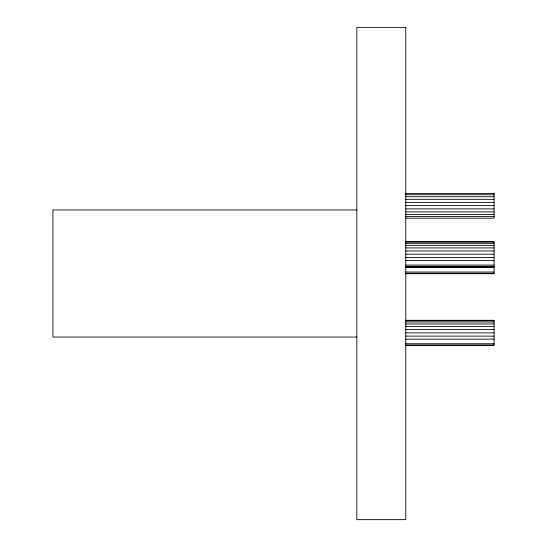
<?xml version="1.0" encoding="UTF-8"?>
<svg xmlns="http://www.w3.org/2000/svg" width="547" height="547" viewBox="0 0 547 547"><rect width="100%" height="100%" fill="white"/><g stroke="black" fill="none" stroke-linecap="round" stroke-linejoin="round"><path stroke-width="0.82" d="M405.785 193.494L494.071 193.494M405.785 194.753L494.071 194.753M405.785 196.749L494.071 196.749M405.785 199.347L494.071 199.347M405.785 202.376L494.071 202.376M405.785 205.624L494.071 205.624M405.785 208.879L494.071 208.879M356.835 209.973L52.929 209.973L52.929 337.027L356.835 337.027M405.785 211.908L494.071 211.908M405.785 214.506L494.071 214.506M405.785 216.503L494.071 216.503M405.785 218.185L494.071 218.185L494.071 193.07M405.785 241.644L494.071 241.644L494.071 273.712L405.785 273.712M405.785 242.068L494.071 242.068M405.785 243.326L494.071 243.326M405.785 245.323L494.071 245.323M405.785 247.921L494.071 247.921M405.785 250.95L494.071 250.95M405.785 254.205L494.071 254.205M405.785 257.452L494.071 257.452M405.785 260.481L494.071 260.481M405.785 265.076L494.071 265.076M405.785 266.334L494.071 266.334M405.785 266.758L494.071 266.758M405.785 267.435L494.071 267.435M405.785 272.03L494.071 272.03M405.785 273.288L494.071 273.288M405.785 320.303L494.071 320.303L494.071 345.417L405.785 345.417M405.785 320.733L494.071 320.733M405.785 321.985L494.071 321.985M405.785 323.981L494.071 323.981M405.785 326.58L494.071 326.58M405.785 329.609L494.071 329.609M405.785 332.863L494.071 332.863M405.785 336.111L494.071 336.111M405.785 339.14L494.071 339.14M405.785 343.735L494.071 343.735M405.785 344.993L494.071 344.993M405.785 27.35L356.835 27.35L356.835 519.65L405.785 519.65L405.785 27.35"/></g></svg>
